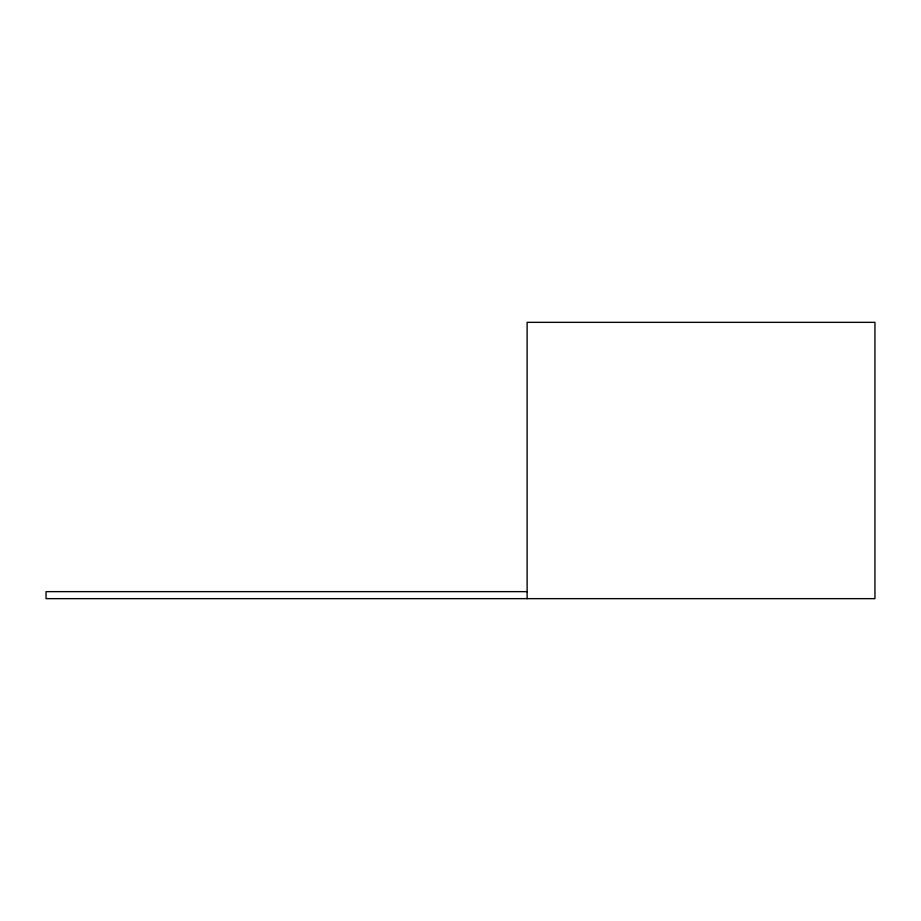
<?xml version="1.0" encoding="UTF-8"?>
<svg xmlns="http://www.w3.org/2000/svg" width="921" height="921" viewBox="0 0 921 921"><rect width="100%" height="100%" fill="white"/><g stroke="black" fill="none" stroke-linecap="round" stroke-linejoin="round"><path stroke-width="1.38" d="M527.123 591.639L46.05 591.639L46.05 598.65L874.95 598.65L874.95 322.35L527.123 322.35L527.123 598.65"/></g></svg>
